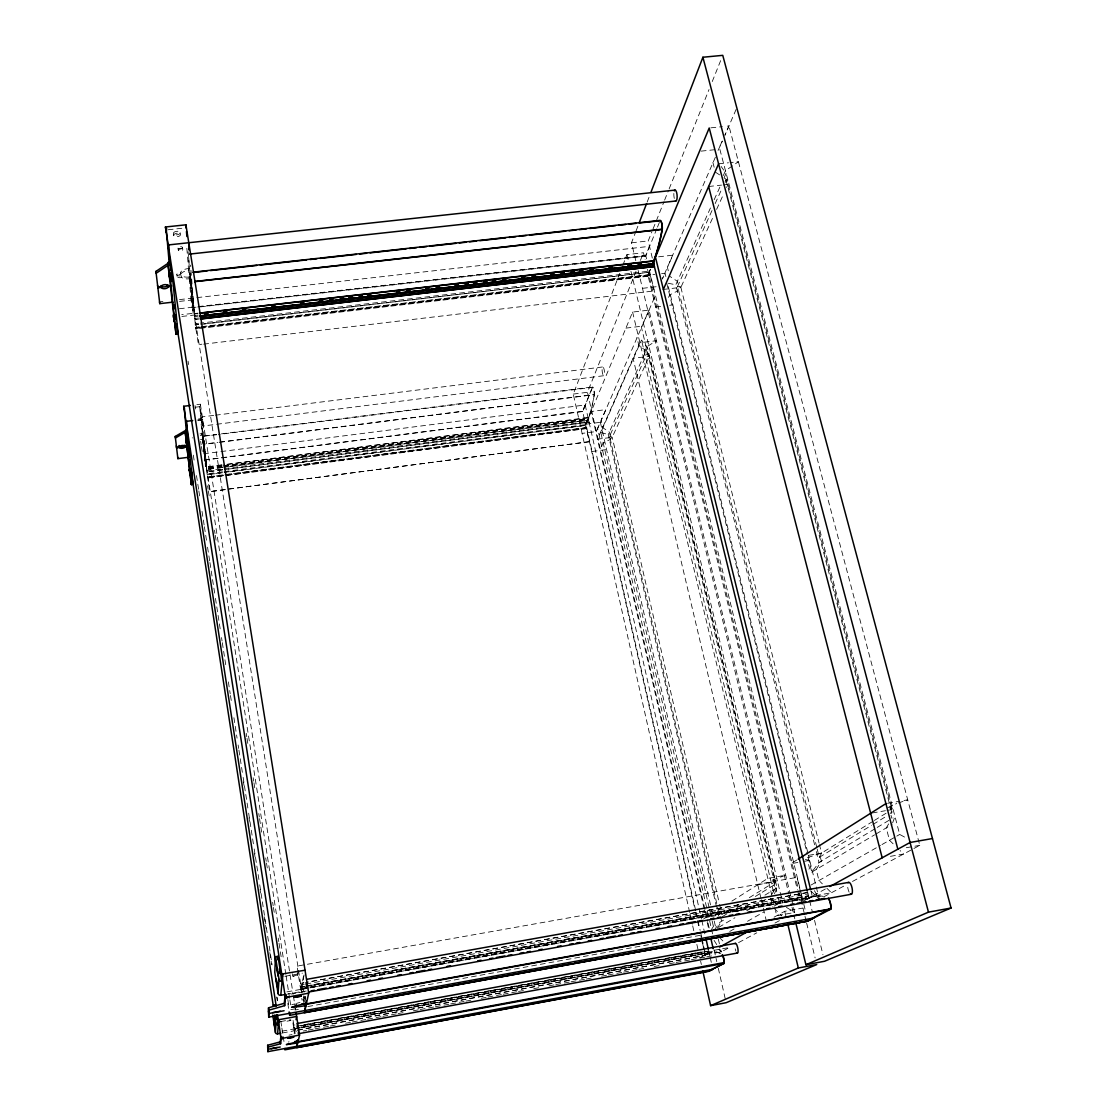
<?xml version="1.0" encoding="UTF-8"?>
<svg xmlns="http://www.w3.org/2000/svg" width="1107" height="1107" viewBox="0 0 1107 1107"><rect width="100%" height="100%" fill="white"/><g stroke="black" fill="none" stroke-linecap="round" stroke-linejoin="round"><path stroke-width="0.75" stroke-dasharray="5 3.75" d="M223.697 465.701L588.287 418.529L588.633 420.01L223.932 467.14L588.633 420.01L588.91 416.536A148.31 34.248 84.1 0 0 594.238 394.493L594.251 393.801A4.691 1.149 83.4 0 0 592.771 387.339L218.37 434.511M889.308 807.875L892.616 808.138L890.9 809.189L891.993 809.577L890.595 813.659L891.868 812.884L891.993 809.577L728.032 184.412L725.943 179.846L725.099 181.7L728.032 184.412L726.593 187.526M294.116 1026.992L294.088 1030.617M189.906 281.427L188.342 268.489L189.435 268.364L190.985 281.303L189.906 281.427L189.588 280.196L189.048 276.999L190.113 276.875L190.985 281.303M306.252 991.042L301.049 991.872L304.66 971.808M300.357 986.932L304.563 986.337L300.343 987.029M294.213 1033.938L294.822 1024.833M303.498 976.014L300.703 991.692L287.405 994.086M719.688 953.224A176.138 44.28 77 0 0 710.265 952.657L294.49 1029.026L294.13 1030.921L292.456 1019.838M305.753 997.033L304.854 1001.42A9.783 0.969 -10.5 0 0 302.336 1001.904L301.768 998.417M588.592 417.796L223.642 464.871M872.911 821.352L821.56 853.068L808.138 857.413L804.9 859.433L809.715 860.374L808.428 863.958L809.494 868.262L807.819 871.001M301.519 989.229L301.159 986.946L301.658 988.786A229.744 8.233 81 0 1 304.259 992.08M892.602 822.944L894.885 816.758L892.879 817.976M689.661 912.376L573.274 394.092L619.768 273.277M622.812 265.362L626.949 254.624L643.485 252.742L645.104 259.398M635.805 260.699L631.488 242.82L635.515 232.373M636.082 230.879L637.936 226.063M647.18 202.028L649.657 195.621M704.979 909.622L587.443 392.293L635.999 271.395M640.413 260.408L643.485 252.742M652.314 258.097L648.232 240.925L651.829 231.972M653.033 228.983L663.979 201.737M664.615 200.132L668.476 190.515M669.126 188.923L709.02 89.556M712.244 81.544L720.948 59.875M203.591 453.815L585.174 404.968L582.614 411.638L592.536 386.952L218.328 434.235M656.838 228.692L645.699 256.008L197.779 307.179M646.557 258.844L645.727 255.496L649.435 246.349L178.227 299.748M657.489 227.087L660.09 220.694M592.577 387.215L582.656 411.541L204.85 460M586.004 428.672L586.309 427.579L207.521 476.923L207.618 477.989L586.004 428.672L585.271 425.434L588.564 417.464L223.614 464.746M588.287 418.529L585.368 425.558L586.004 428.34L207.576 477.657M650.266 269.624L649.131 272.377L200.422 324.365L649.006 272.267L649.477 271.118L200.312 323.119M695.68 910.577L585.935 424.175L632.595 312.077L649.034 310.112L794.715 912.459L776.713 915.724L775.509 910.674M650.446 269.209L647.927 275.228L797.358 889.654M199.177 326.925L195.745 327.326L195.884 328.821L649.92 276.044L650.376 274.536L200.893 326.731M589.325 441.707L226.893 489.308L589.325 441.707L586.295 427.98L207.576 477.421M654.431 297.686L596.355 431.536L582.102 433.404M715.385 157.194L662.304 279.019L665.03 273.249L661.612 273.65M718.069 150.427L722.414 140.99M736.155 109.33L724.877 135.303L728.932 125.977L724.006 126.489M709.144 907.698L600.824 432.491L641.507 340.057L647.457 347.626L777.045 887.828L774.111 894.484L641.507 340.057M720.795 953.445A176.553 44.377 77 0 0 710.196 952.38L294.504 1028.611A184.108 5.3 81.1 0 1 296.164 1031.447M722.096 141.309L719.37 147.439L899.687 834.443L906.868 838.331M649.034 310.112L641.41 327.215L776.74 891.813M601.641 446.246L603.177 442.842L609.473 439.908L612.213 437.279L649.311 356.288L647.484 352.704L609.583 436.213L719.467 915.323M668.531 297.423L669.624 294.988L677.359 291.058L678.259 289.079L680.874 287.363L713.738 215.602M718.568 915.876L608.241 434.525L647.457 347.626M814.614 844.807L675.796 284.79L711.344 206.013M714.167 199.73L721.252 184.053M724.075 177.77L726.04 173.425L721.127 166.465M816.772 847.353L677.581 286.381L712.327 209.846M715.164 203.591L722.262 187.955M716.603 209.361L723.743 193.767M585.935 424.175L600.368 422.307L597.572 428.326L706.958 909.068M817.187 849.027L819.249 857.344L821.56 853.068L819.471 844.696M213.679 415.416L201.682 416.91L202.955 425.987L603.689 375.73A4.442 1.121 83.6 0 0 604.104 369.392A4.442 1.121 83.6 0 0 602.111 368.88A4.442 1.121 83.6 0 0 603.689 375.73M888.658 823.912L886.25 827.911L889.474 840.268L894.193 844.849M771.883 894.179L775.066 889.032L774.097 884.991L775.315 881.615L649.311 356.288L646.903 353.991L646.101 350.628L638.947 345.896L636.94 337.51M717.253 928.233L721.598 921.273L720.768 917.634M711.87 928.856L713.586 926.116M202.955 425.987L201.682 416.91M189.048 276.999L189.339 278.798A8.635 4.262 -6.9 0 1 181.742 277.566L181.673 277.497A3.459 1.702 -6.7 0 1 177.175 276.584A3.459 1.702 -6.7 0 1 180.399 274.287L181.078 271.506A8.635 4.262 -6.9 0 1 188.356 268.544L188.342 268.489M180.704 274.273L181.368 273.318A8.635 4.262 -6.9 0 1 188.633 270.343L186.571 244.896M714.236 930.032L720.02 922.228L725.943 918.658M808.138 857.413L811.763 872.136L819 862.533L875.72 828.327M200.478 439.465A7.099 2.892 -7.7 0 0 202.304 439.341L203.051 443.409L200.367 404.221L195.358 404.83M203.051 443.409L203.979 443.243L202.719 433.418M292.746 976.194C304.148 972.472 291.681 980.221 292.359 973.773M703.499 919.073L721.875 907.436M731.921 901.084L767.801 878.377L785.693 875.194L770.818 880.715L775.343 880.729L774.208 881.435L775.315 881.615L774.942 884.465L755.361 896.462M796.763 860.042L791.035 863.668L797.829 862.464M887.662 807.736L896.698 803.488M737.774 904.793L721.889 914.59L719.578 904.502M749.328 897.652L775.315 881.615L757.755 884.728M874.378 820.453L889.059 811.389M722.207 916.748L743.821 903.52M819.249 857.344L871.541 825.324M873.008 824.424L887.662 815.458M737.497 911.698L753.383 902.108M764.951 895.134L777.045 887.828M877.187 827.441L891.882 818.571L891.024 815.306M306.252 985.977L808.511 895.798L808.94 898.012L803.613 900.946M718.72 927.362L734.923 917.745M746.713 910.743L765.864 899.382M811.763 872.136L874.585 834.844M876.038 833.972L892.034 824.48M729.721 931.457L735.643 928.081M747.502 921.301L763.816 912.002M774.056 906.149L779.439 903.077L778.29 898.247M811.168 884.977L880.48 845.416M881.975 844.558L895.314 836.947M896.767 836.117L899.687 834.443M802.008 896.85L801.205 897.307L802.354 901.997M801.385 897.583L802.091 897.182M774.111 917.149L784.711 911.324L802.976 908.031M805.647 899.825L826.846 888.188M297.52 1030.299L704.73 955.535L709.712 952.864M807.058 899.438L810.615 897.652A217.775 67.347 75.7 0 1 822.93 896.656M704.744 955.23L709.13 952.823L708.729 951.051M701.99 938.542L705.643 954.746L721.252 951.882L729.458 947.481L713.572 950.387L699.887 957.915L698.752 952.85M738.563 942.597L756.773 932.827M774.983 923.044L781.044 919.792M823.843 896.822L844.973 885.489M852.487 881.449L912.459 849.277M913.925 848.488L919.792 845.333L728.932 125.977M301.574 989.008L810.532 897.307A218.287 67.499 75.7 0 1 824.549 896.684M898.275 802.976L907.726 799.863L901.015 801.011M189.048 277.054A8.635 4.262 -6.9 0 1 181.465 275.768L181.313 275.726A3.459 1.702 -6.7 0 1 176.885 274.785A3.459 1.702 -6.7 0 1 180.123 272.488L180.427 272.474M181.59 277.525L181.465 275.768M291.805 1004.672L295.182 1003.855M709.642 952.587L708.798 951.01L296.939 1026.48M288.29 1042.005L289.093 1041.853M303.705 1024.833L701.008 951.978M296.884 1026.217L702.765 951.937M300.966 1026.147L708.771 951.231M294.711 1028.431L712.147 951.882M281.967 1031.171L712.202 952.158M297.492 1029.994L705.228 955.272M282.437 1032.969L293.742 1030.894M303.193 1031.018L306.584 1030.396M308.272 1030.077L313.364 1029.136M315.052 1028.832L321.846 1027.587M323.535 1027.268L328.627 1026.341M330.315 1026.023L335.407 1025.096M345.578 1023.228L350.656 1022.287M352.358 1021.982L359.138 1020.737M360.84 1020.419L365.919 1019.492M367.621 1019.173L374.401 1017.928M376.089 1017.61L381.182 1016.683M382.87 1016.364L389.664 1015.119M391.352 1014.815L396.444 1013.874M398.133 1013.569L403.225 1012.628M413.395 1010.76L418.474 1009.833M420.176 1009.515L426.956 1008.269M428.658 1007.951L433.736 1007.024M435.438 1006.706L442.219 1005.46M443.907 1005.156L448.999 1004.215M450.687 1003.911L457.482 1002.665M459.17 1002.347L464.262 1001.42M465.95 1001.102L471.042 1000.174M481.213 998.293L486.291 997.365M487.993 997.047L494.774 995.802M496.476 995.497L501.554 994.556M503.256 994.252L510.036 993.007M511.725 992.688L516.817 991.761M518.505 991.443L523.597 990.516M533.768 988.648L538.86 987.707M549.03 985.839L554.109 984.898M555.811 984.593L562.591 983.348M564.293 983.03L569.372 982.103M571.074 981.784L577.854 980.539M579.542 980.235L584.634 979.294M586.323 978.989L591.415 978.048M601.585 976.18L606.678 975.239M608.366 974.935L615.146 973.69M616.848 973.371L621.926 972.444M623.628 972.126L630.409 970.881M632.111 970.576L637.189 969.635M638.891 969.331L643.97 968.39M654.14 966.522L659.232 965.581M669.403 963.713L674.495 962.786M676.183 962.467L682.964 961.222M684.666 960.918L689.744 959.977M691.446 959.672L698.226 958.427M699.928 958.109L705.007 957.168M706.709 956.863L711.787 955.922M289.01 1035.142L292.068 1034.575M290.85 1009.612L295.956 1008.685M307.857 1006.554L700.579 935.263L703.858 949.834M295.043 1010.027L298.378 1009.418M280.611 1021.567L290.795 1019.713M302.142 988.274L308.936 987.057M310.638 986.752L814.932 896.13M302.197 988.634L308.991 987.416M310.693 987.112L815.015 896.462M286.907 991.872L808.94 898.012M301.505 989.409L809.784 897.985M709.255 916.873L706.086 917.44L704.564 910.701M710.832 916.582L718.734 915.157M290.92 994.086L297.34 992.924M298.945 992.633L306.196 991.346M284.845 976.305L302.446 973.164M807.695 892.477L305.712 982.449L807.598 892.533M300.841 984.912L304.245 984.303M305.933 983.998L807.944 893.958M306.265 986.033L808.414 895.867A2.283 0.72 78 0 0 809.715 897.639M303.802 986.724L300.371 987.569L808.511 896.296M310.61 985.507L801.925 897.279M906.273 847.713L919.792 845.333L916.928 843.783M890.429 856.334L903.644 853.995L900.102 850.563M808.843 855.296L821.56 853.068L820.259 856.721L821.352 861.108L816.233 869.479L818.959 880.522L822.363 883.856M804.623 861.274L809.715 860.374M887.579 803.322L899.341 801.302M872.302 812.967L885.434 810.711M887.067 810.421L891.993 809.577M592.093 451.49L606.594 449.567M207.535 477.089L586.364 427.814M225.191 489.64L209.804 491.66L225.178 489.543M204.186 459.986L220.238 458.021M221.303 457.786L582.6 411.32L695.196 910.577M221.898 464.871L206.483 466.96L207.12 474.737L222.521 472.731M221.926 465.092L206.511 467.099L206.4 465.95A153.748 4.041 81.9 0 0 204.186 444.087L217.871 442.343M222.009 466.241L206.608 468.233L221.981 465.922M223.711 466.019L588.149 418.861M222.175 467.154L206.774 469.16L206.469 466.863M223.891 466.933L588.592 419.857M222.23 467.362L206.815 469.368L206.58 467.915M222.23 467.458L206.801 469.299M207.037 470.835L222.452 468.828M224.154 468.607L588.924 421.31M222.452 471.831L207.023 473.824L209.804 491.66M224.154 471.596L585.603 424.631M207.092 474.599L222.493 472.592M224.195 472.371L585.271 425.434L224.237 472.509M573.274 394.092L587.443 392.293M219.573 442.122L594.238 394.493M206.428 466.185A154.094 4.054 81.9 0 0 204.214 444.253L217.899 442.523M219.615 442.302L594.307 394.659A4.954 1.218 83.4 0 0 593.864 389.733A4.954 1.218 83.4 0 0 592.536 386.952M204.892 460.235L202.941 436.186L216.612 434.456M216.654 434.733L202.941 436.186M203.937 443.298L203.176 439.188L202.29 439.299L202.553 440.849A7.112 2.878 -7.7 0 1 200.713 440.987M195.123 407.238L199.744 406.656L201.626 418.557L205.473 466.587L202.526 440.738M215.395 415.194L602.914 366.929M198.527 418.944L201.626 418.557M197.724 419.927L202.733 419.304L206.58 467.984M197.849 420.66L202.802 420.037M625.925 328.115L642.074 326.164M655.648 306.957L661.903 306.224M669.707 305.283L672.835 304.909M642.489 288.332L657.669 286.547M663.37 289.425L680.874 287.363L819.055 843.022M198.596 323.313L195.164 323.714L195.247 324.835L198.471 344.747L201.889 344.194M203.619 344.139L654.209 290.933L650.279 275.2L200.962 327.395M181.839 316.45L197.918 314.609M197.973 315.094L194.541 315.481L190.556 265.099M198.153 316.076L194.79 316.823L194.5 314.997M195.04 318.442L198.471 318.041M198.651 319.093L195.233 319.646L198.665 319.245M195.247 324.835L198.679 324.434L195.289 324.974L194.251 312.229A189.491 5.743 82.1 0 0 191.262 281.87M195.759 327.561L199.218 327.202M200.907 326.966L650.432 274.813M195.814 327.852L199.246 327.451M200.948 327.243L654.777 274.439M195.814 327.99L199.246 327.589M195.828 328.392L199.26 327.99M200.976 327.797L649.92 275.629M159.505 301.879L162.909 301.491M179.542 301.395L191.068 300.094L193.158 313.35L181.756 314.651M179.348 308.756L196.493 306.791M198.208 306.597L645.727 255.496M196.05 307.22L192.576 307.497L196.064 307.372M197.766 307.026L645.755 255.855M658.623 256.81L672.876 255.177L667.41 267.257L668.517 271.727M197.779 313.143L194.375 313.682L194.777 316.685M197.835 313.419L194.362 313.544M631.488 242.82L648.232 240.925M168.126 229.758L183.471 228.111M708.618 186.502L721.556 185.104M723.175 184.938L728.032 184.412L726.718 182.793L727.852 180.316L722.636 177.009L725.472 170.713L738.411 161.733L730.15 162.604M718.595 163.836L728.503 162.784M701.132 151.133L715.592 149.625M710.86 127.831L722.359 126.655M668.185 283.254L675.796 284.79M600.824 432.491L608.241 434.525M677.581 286.381L680.874 287.363L678.259 284.886L677.373 281.303L669.624 276.21M609.583 436.213L612.213 437.279L719.19 902.828M786.385 907.339L794.715 912.459M715.426 172.166L719.744 174.961M826.901 888.312L831.426 892.754L812.261 896.2L811.044 891.232M810.767 890.886L818.073 898.068M773.848 908.044L781.805 915.918M719.342 937.38L723.84 941.877M719.052 949.668L721.252 951.882L720.491 948.519M714.084 940.383L718.568 947.564M719.467 949.003L721.252 951.882M814.42 890.692L819.291 899.271L808.47 855.337M189.823 272.875L190.044 273.692M725.943 179.846L891.868 812.884M189.947 273.235L192.618 307.774M712.88 162.397L714.997 170.533M816.274 851.518L819 862.533M665.03 273.249L665.861 276.598M668.324 286.575L808.055 853.663M666.649 282.935L807.307 854.051M807.653 892.228L812.192 911.282M814.544 920.346L822.958 954.718M649.408 270.578L803.405 902.579M803.807 904.253L806.256 914.313M800.555 892.104L797.068 877.339L297.036 966.107L301.09 992.259L301.713 989.132A229.204 8.219 81 0 1 304.314 992.439M800.956 893.736L801.759 897.002M649.006 272.267L649.92 276.044M647.54 269.388L798.479 889.585M798.894 891.26L804.595 914.673M804.997 916.347L806.2 921.328M806.616 922.989L815.112 957.915M797.746 891.273L800.112 901.029M638.158 270.454L788.793 893.889M789.194 895.563L791.63 905.637M792.031 907.311L794.798 918.796M626.949 254.624L628.541 261.294M630.948 271.298L782.691 902.925M784.711 911.324L786.717 919.654M632.595 312.077L775.108 908.985M770.638 898.206L772.714 906.924M760.91 898.054L633.079 358.308L649.311 356.288L648.093 355.236L648.868 353.534L644.246 351.473L646.184 347.141L656.437 340.721L639.915 342.741L597.489 439.216L612.213 437.279L610.054 435.176L609.348 432.09L602.886 427.786L601.129 420.093L605.861 409.632L591.207 411.513L704.177 909.013M761.298 899.714L766.431 921.37M600.368 422.307L711.275 908.169M711.566 909.442L713.96 919.931M714.25 921.162L715.717 927.624M718.305 938.944L720.145 947.025M709.518 909.387L711.441 917.8M712.147 920.858L713.877 928.496M707.331 910.757L709.255 919.17M709.629 920.803L712.59 933.865M705.353 911.31L707.65 921.411M708.037 923.1L709.186 928.136M714.153 950.027L715.302 955.078M716.049 958.358L716.796 961.651M718.291 968.21L725.749 1001.06M707.207 922.38L708.715 928.967M585.174 404.968L698.752 906.951M699.14 908.639L701.423 918.755M701.81 920.429L705.228 935.595M708.66 950.761L709.808 955.811M710.196 957.486L711.331 962.55M696.054 912.251L700.164 930.447M700.523 932.066L701.63 936.923M695.583 912.265L699.389 929.133M700.911 935.872L702.046 940.936M702.433 942.624L703.941 949.377M704.329 951.051L706.224 959.492M703.858 951.66L704.73 955.535M690.035 914.064L692.304 924.179M692.691 925.867L693.826 930.932M696.857 944.423L698.365 951.162M700.62 961.208L701.354 964.488M203.093 436.891L203.176 437.334M303.775 995.816L304.411 998.998M305.283 996.923L305.629 998.777M190.003 273.401L190.155 274.301M203.148 437.113L203.273 437.888M190.127 274.052L190.279 275.048M203.259 437.694L203.384 438.538M190.266 274.84L190.418 275.906M305.117 996.591L305.504 999.04M203.37 438.386L203.508 439.271M188.356 268.544L188.633 270.343M302.045 992.522L191.829 298.212L190.113 276.875M303.083 999.081L303.609 1002.361M180.178 232.719A3.404 1.757 -6.5 0 1 175.224 234.781A3.404 1.757 -6.5 0 1 174.961 231.737A3.404 1.757 -6.5 0 1 180.178 232.719L180.483 234.587A3.404 1.757 -6.5 0 1 175.529 236.649A3.404 1.757 -6.5 0 1 175.266 233.619A3.404 1.757 -6.5 0 1 180.483 234.587M182.517 247.636A2.283 1.162 -6.6 0 1 179.196 249.006A2.283 1.162 -6.6 0 1 179.03 246.999A2.283 1.162 -6.6 0 1 182.517 247.636L182.807 249.518A2.283 1.162 -6.6 0 1 179.486 250.888A2.283 1.162 -6.6 0 1 179.32 248.895A2.283 1.162 -6.6 0 1 182.807 249.518M297.451 972.859L297.838 975.281M177.978 248.134L178.269 250.016M200.367 404.221L293.147 994.28M293.41 995.982L295.569 1009.639M173.398 233.452L173.702 235.321M176.843 274.564L177.12 276.376M201.82 433.529L202.069 435.106A7.112 2.878 -7.7 0 0 200.242 435.438M285.855 974.34L204.352 453.718L203.176 439.188M286.132 976.042L289.605 998.21M289.868 999.912L290.671 1005.031M293.064 1020.363L295.14 1033.62M294.116 1027.019L294.407 1028.887M190.418 275.74L190.57 276.861M188.079 361.173L188.619 364.59M195.026 405.563L195.552 408.967M200.616 441.402L201.156 444.82M201.419 446.522L202.221 451.656M207.549 485.793L208.088 489.211M208.351 490.913L209.154 496.033M214.495 530.17L215.021 533.588M215.284 535.29L216.086 540.41M246.224 733.304L246.764 736.722M247.027 738.438L248.093 745.26M253.157 777.695L253.697 781.113M253.96 782.815L254.762 787.935M258.761 813.548L259.301 816.952M259.564 818.668L260.629 825.49M260.892 827.192L261.695 832.326M265.694 857.925L266.233 861.343M266.496 863.045L267.299 868.165M272.64 902.302L273.166 905.72M273.429 907.422L274.232 912.555M278.231 938.155L278.77 941.573M279.033 943.275L280.099 950.11M280.362 951.812L281.164 956.932M287.834 999.607L289.176 1008.145M287.806 1003.412L288.872 1010.234M203.494 439.161L204.117 443.492M193.324 455.129L194.112 460.249M196.493 475.595L198.596 489.225M198.859 490.941L199.647 496.047M202.014 511.392L204.131 525.036M204.394 526.738L205.445 533.56M205.708 535.262L206.497 540.382M207.549 547.204L209.666 560.834M209.929 562.55L210.98 569.372M211.243 571.074L212.295 577.896M212.558 579.598L213.609 586.419M213.886 588.121L215.201 596.645M215.464 598.347L216.515 605.169M216.778 606.871L217.83 613.693M218.093 615.395L219.144 622.217M219.407 623.919L220.473 630.741M221.525 637.563L222.05 640.981M222.313 642.683L224.679 658.028M224.942 659.73L226.008 666.552M228.374 681.898L230.214 693.826M230.477 695.542L231.543 702.35M233.909 717.696L237.064 738.161M238.13 744.983L238.655 748.387M238.918 750.089L242.862 775.675M243.139 777.377L244.19 784.199M244.453 785.901L245.505 792.723M245.768 794.425L248.397 811.473M248.66 813.175L249.725 819.996M249.988 821.712L251.04 828.52M251.303 830.236L253.932 847.284M254.195 848.986L255.26 855.808M255.523 857.51L256.575 864.332M256.838 866.034L257.889 872.856M258.152 874.558L259.467 883.082M259.73 884.797L262.11 900.129M262.373 901.845L263.424 908.667M263.687 910.369L268.959 944.465M269.222 946.167L272.114 964.93M277.124 997.324L277.649 1000.728M280.818 1021.194L281.607 1026.3M281.87 1028.016L282.922 1034.837M283.184 1036.539L283.987 1041.645M243.457 782.012L243.997 785.43M248.992 817.838L249.532 821.256M254.527 853.663L255.067 857.081M260.062 889.488L260.602 892.892M264.282 916.776L265.334 923.612M265.597 925.314L266.137 928.718M269.817 952.601L270.869 959.423M271.132 961.139L271.658 964.543M276.667 996.964L277.193 1000.368M190.57 276.75L191.165 281.081M304.051 1000.783L303.567 996.867M204.089 443.381L204.214 444.253M191.151 280.957L191.29 282.064A189.92 5.756 82.1 0 1 194.292 312.506M304.771 996.646L304.978 998.389M188.079 251.621L189.435 268.364M189.311 278.66L191.068 300.094M199.744 406.656L202.069 435.106M188.66 257.336L193.158 313.35M674.315 198.416A5.48 1.619 85.7 0 1 673.886 192.964M849.111 892.117A6.13 2.076 77.7 0 1 847.63 886.209M296.385 1003.44A9.783 0.969 -10.5 0 1 299.983 1002.43M594.307 394.659A148.656 34.331 84.1 0 1 588.966 416.758M192.314 437.998A2.851 1.149 -7.6 0 1 192.383 437.68M200.007 433.902A7.099 2.892 -7.7 0 1 201.834 433.57M735.92 951.148A4.954 1.342 78.2 0 1 735.2 948.824M294.545 1028.901A183.679 5.286 81.1 0 1 296.206 1031.738M300.606 983.362L303.996 982.795L300.606 983.362M589.187 422.182L224.32 469.631L589.187 422.182M287.004 1021.166L290.975 1020.488L287.004 1021.166M222.604 469.755L207.189 471.845L222.604 469.852"/><path stroke-width="1.5" d="M281.787 1036.539L280.804 1036.927L280.292 1041.839L267.686 1045.243L267.866 1051.65L712.853 969.289L708.895 971.296L284.845 1049.837L285.039 1048.467M286.063 995.11L285.094 995.58L284.291 1003.288L268.544 1007.827L268.738 1017.125L813.839 917.994L807.902 921.01L289.674 1015.354L289.148 1011.936M267.866 1051.65L267.686 1045.243M268.738 1017.125L268.544 1007.827M275.505 956.752L279.019 979.377A2.491 2.435 -54.8 0 0 281.898 981.328L278.009 956.31L275.505 956.752L274.771 972.25L278.065 993.463A2.339 2.283 -57 0 0 280.763 995.276L285.744 994.39M199.91 316.09L653.822 263.853L654.237 259.495A181.465 47.933 86.1 0 0 662.194 229.218L662.235 228.333A5.743 1.647 85.3 0 0 660.367 220.763L639.5 222.977M277.815 959.755L278.009 956.31M280.818 1033.26L277.594 1033.855A1.91 1.854 -61.6 0 1 275.408 1032.374L276.03 1023.283L274.757 1015.008M278.065 993.463L279.019 979.377M277.843 1025.331L278.286 1019.81L296.634 1016.461L296.053 1019.713M281.413 980.373L281.925 974.035L304.937 970.23M277.594 1033.855L278.549 1022.121L279.601 1021.803M280.763 995.276L282.825 974.257M280.237 1047.014L271.118 1048.772M267.977 1047.139L280.583 1043.735L281.109 1038.892L277.497 1014.69M284.112 1010.733L268.821 1013.5L268.475 1011.051M268.904 1010.165L284.665 1005.654L285.481 998.03L165.427 226.99L185.921 224.818L308.701 993.145L306.445 1003.509L305.214 1003.731A9.783 0.955 -10.5 0 0 296.745 1005.765L291.625 1007.287L296.579 1006.775A9.783 0.955 -10.5 0 0 304.785 1005.765L306.002 1005.53L305.615 1002.997M283.143 1038.518L281.136 1038.601L299.554 1035.045L296.095 1013.043M288.041 997.573L285.523 997.573L308.701 993.145M289.674 1015.354L289.965 1013.265M809.286 919.931L830.803 908.155A6.448 2.103 77.7 0 0 828.423 898.566M297.838 1041.3L296.814 1047.665L708.784 971.047L722.497 963.948M828.423 898.261A6.794 2.214 77.7 0 1 830.803 909.193L807.736 921.093L304.425 1012.725L306.058 1003.233M297.119 1046.24L297.52 1040.912M299.554 1035.045L298.115 1041.673L297.797 1039.653M304.909 1010.553L306.002 1005.53M168.375 247.359L168.914 244.453M166.673 228.485L166.036 231.944M639.168 222.867L646.571 203.633M650.888 192.41L702.903 57.246L722.76 55.35L951.065 908.017L824.563 961.263L805.91 964.737L795.601 922.076M652.48 263.853L653.739 260.809L199.509 313.087M653.13 262.76L653.753 263.992L199.924 316.228M663.37 289.425L718.595 163.836M285.481 998.03L288.097 997.116M166.244 228.858L169.163 262.719M281.109 1038.892L283.184 1038.228M184.315 407.501L186.35 431.647L175.473 437.985L175.238 436.449L186.114 430.111L186.35 431.647M186.543 420.702L188.328 445.152M186.322 420.826L186.087 423.137M272.682 1012.656L280.334 1011.258M281.856 974.617L282.506 974.354M172.941 302.142L159.768 303.636L155.935 271.409L169.053 262.608M169.343 264.421L156.212 273.235L155.935 271.409M798.189 859.129L885.904 803.613M719.578 947.094L748.36 931.291M829.863 886.527L910.092 842.469L932.454 838.539M722.594 955.078A5.549 1.453 78.3 0 1 724.103 963.422L708.784 971.047M710.597 1005.64L798.327 967.988L816.731 964.557L726.123 1002.707L710.597 1005.64L702.834 971.074M805.91 964.737L928.469 912.154L951.065 908.017M297.838 1042.96L286.339 1044.607L297.133 1041.853L724.075 962.592A5.258 1.384 78.3 0 0 722.276 954.732M298.461 1033.703L737.553 953.002M297.963 1042.144L724.103 963.422M306.072 1012.061L571.378 963.74M574.713 963.159L807.736 921.093M296.911 1023.574L735.325 943.372M311.067 990.848L314.457 990.239M317.861 989.63L326.357 988.094M329.761 987.486L333.165 986.877M336.57 986.268L339.974 985.645M348.47 984.123L351.874 983.5M367.178 980.747L370.568 980.138M379.078 978.602L382.482 977.993M397.787 975.239L401.177 974.63M409.687 973.095L413.077 972.486M416.481 971.863L424.991 970.341M428.381 969.718L431.785 969.109M447.09 966.356L450.494 965.747M477.698 960.848L481.102 960.226M489.598 958.704L493.002 958.081M496.406 957.472L504.903 955.95M508.307 955.327L511.711 954.718M520.207 953.182L523.611 952.573M527.015 951.965L530.405 951.356M538.915 949.82L542.305 949.211M557.61 946.443L561.014 945.835M569.524 944.313L572.914 943.69M576.318 943.081L579.722 942.472M588.218 940.936L591.622 940.327M600.119 938.791L603.523 938.183M606.927 937.574L615.423 936.038M618.827 935.429L622.231 934.806M630.727 933.284L634.131 932.675M637.535 932.052L640.939 931.444M656.243 928.69L659.634 928.081M668.144 926.545L671.534 925.936M680.044 924.4L683.448 923.792M686.838 923.183L695.348 921.647M698.752 921.038L702.142 920.415M710.652 918.893L714.043 918.27M717.447 917.661L720.851 917.053M729.347 915.517L732.751 914.908M736.155 914.299L739.559 913.676M748.055 912.154L751.459 911.545M766.764 908.778L770.168 908.169M778.664 906.633L782.068 906.024M790.564 904.502L793.968 903.879M797.372 903.27L805.868 901.735M809.272 901.126L812.676 900.517M816.067 899.908L824.577 898.372M308.922 991.983L851.504 894.221M273.235 1005.073L275.228 1004.713M306.141 1003.938L830.693 908.875M306.21 1004.298L830.803 909.193M306.902 979.294L848.529 882.39M294.573 1041.632L296.579 1041.258L296.856 1043.154L296.551 1041.092M191.373 484.603L193.116 484.382L187.014 432.131A1.785 1.619 0.2 0 0 185.423 433.93L191.373 484.603L185.423 433.93M176.566 447.366L179.389 447.007A2.837 1.135 -7.4 0 1 182.074 445.526A2.837 1.135 -7.4 0 1 185.007 446.301L187.803 445.941M187.844 446.412L185.049 446.758A2.823 1.135 -7.4 0 1 182.378 448.252A2.823 1.135 -7.4 0 1 179.445 447.477L176.622 447.837L176.331 445.844M187.72 448.916L189.56 448.695M177.66 457.136L177.881 458.644L189.186 457.191M186.018 421.393L192.701 420.549M183.762 407.016L183.679 406.283L190.362 405.453M204.767 313.821L208.199 313.433M223.6 311.662L227.032 311.261M242.433 309.49L245.865 309.102M271.547 306.155L274.965 305.753M300.647 302.806L304.079 302.405M319.48 300.634L322.912 300.246M329.748 299.457L333.179 299.07M340.029 298.281L343.447 297.88M348.58 297.299L352.012 296.897M358.862 296.109L362.28 295.721M367.413 295.126L370.845 294.739M396.527 291.778L399.945 291.39M406.795 290.601L410.227 290.214M425.628 288.443L429.059 288.041M435.909 287.253L439.327 286.865M454.742 285.094L458.16 284.707M465.009 283.918L468.427 283.517M473.575 282.935L476.992 282.534M483.842 281.745L487.26 281.358M492.407 280.763L495.825 280.375M502.675 279.587L506.093 279.185M521.508 277.414L524.926 277.027M531.775 276.238L535.207 275.851M550.608 274.079L554.04 273.678M560.889 272.889L564.307 272.502M571.157 271.713L574.575 271.326M579.722 270.731L583.14 270.329M589.989 269.555L593.407 269.153M608.822 267.382L612.24 266.995M627.655 265.223L631.073 264.822M637.923 264.033L641.354 263.646M199.869 315.882L653.67 263.66M200.187 317.847L654.126 265.528M200.367 318.899L654.472 266.51L200.381 319.051M176.013 334.342L178.144 334.093L172.872 281.22L169.8 261.57A2.186 1.923 2.5 0 0 167.849 263.674L176.013 334.342L170.616 281.469L167.849 263.674M199.551 313.226L653.808 261.058M170.616 281.469L172.872 281.22M194.694 281.482L662.194 229.218M194.735 281.676L662.277 229.398A6.061 1.744 85.3 0 0 661.806 223.323A6.061 1.744 85.3 0 0 660.049 220.376L193.213 272.156M157.844 287.1L161.276 286.713A3.432 1.674 -6.4 0 1 164.5 284.665A3.432 1.674 -6.4 0 1 168.098 285.952L171.488 285.564M171.557 286.256L168.167 286.63A3.432 1.674 -6.4 0 1 164.943 288.678A3.432 1.674 -6.4 0 1 161.345 287.391L157.914 287.778L157.568 285.302M193.255 272.488L206.995 270.966M210.427 270.592L256.769 265.445M260.2 265.057L306.542 259.924M309.974 259.536L316.837 258.775M320.269 258.401L356.302 254.402M359.733 254.015L366.611 253.254M370.042 252.88L406.075 248.881M409.507 248.494L416.384 247.733M419.816 247.359L426.679 246.598M430.111 246.211L455.849 243.36M459.28 242.973L466.144 242.212M469.589 241.838L476.453 241.077M479.885 240.689L505.622 237.839M509.054 237.452L515.917 236.69M519.349 236.317L526.226 235.556M529.658 235.168L565.691 231.169M569.123 230.796L576 230.021M579.431 229.647L586.295 228.886M589.727 228.499L615.464 225.648M618.896 225.261L625.759 224.5M629.205 224.126L636.068 223.365M189.311 254.126L675.907 201.004M675.062 190.086L168.236 244.951L170.658 269.983M277.179 1047.485L267.922 1049.298L267.645 1047.333M702.903 57.246L928.469 912.154M168.375 247.567L168.43 247.138M897.832 849.207L709.213 127.997L655.455 257.17L810.628 889.571M708.618 186.502L882.182 857.8M653.144 261.46L807.252 891.135M787.506 922.989L798.327 967.988M710.957 938.861L713.199 948.741M706.003 938.957L708.369 949.474M187.221 447.339L186.405 441.61L186.723 444.17M297.216 1024.736L297.797 1028.195M279.545 968.293L280.417 973.897M172.18 279.78L172.401 280.86L172.111 278.258M277.137 1019.063L276.432 1014.552M280.237 973.828L279.49 968.985M306.085 983.597L306.362 985.216M306.03 1001.019L306.445 1003.509M276.57 1014.718L277.234 1019.201M304.425 1003.454L304.785 1005.765L304.439 1003.412A9.783 0.969 -10.5 0 1 301.948 1003.869M296.15 1004.45L296.524 1006.761M188.757 445.401L189.048 447.103L188.84 445.277M274.702 1015.825L274.827 1016.641M285.814 995.193L286.201 997.642M166.078 229.052L166.368 230.934M285.606 995.276L285.98 997.725M165.939 229.246L166.133 231.335M282.23 974.451L282.603 976.886M285.426 995.345L285.661 997.864M284.291 1003.288L284.665 1005.654M176.553 323.894L276.169 965.733M274.785 1017.25L275.297 1020.142L274.55 1015.617M168.167 286.63L167.89 284.845A3.432 1.674 -6.4 0 1 164.666 286.879A3.432 1.674 -6.4 0 1 161.069 285.606L161.345 287.391M279.006 1019.921L279.31 1021.872M184.177 407.625L184.412 409.216M278.743 1019.99L279.047 1021.941M281.372 1036.664L281.51 1038.67M184.066 407.763L184.219 409.493M186.142 420.964L186.377 422.556M278.535 1020.059L278.839 1022.01M281.067 1036.761L281.261 1038.781M183.679 406.283L276.183 1006.166M276.778 1014.773L278.327 1024.833A2.006 1.951 -60.7 0 1 276.03 1023.283M280.292 1041.839L280.583 1043.735M190.916 470.018L273.374 1006.401M272.765 1015.091L275.408 1032.374M184.827 445.249L185.049 446.758M176.151 319.743L175.501 314.762L176.207 319.148M159.505 301.879L159.768 303.636M179.154 445.484L179.445 447.477M171.986 277.331L171.377 273.706L171.793 277.234M188.744 444.544L188.232 441.375L188.647 444.696M169.745 277.58C171.031 287.986 168.278 266.912 169.579 277.483M186.917 444.779L187.235 447.311M297.645 1039.75L297.783 1040.746M188.716 248.438L188.923 249.919M297.755 1040.566L297.88 1041.507M298.35 1031.945L298.516 1033.758M175.238 436.449L177.881 458.644M171.004 272.46L171.53 277.622M174.297 305.145L174.657 308.742M188.716 448.21L189.006 451.974M189.892 459.958L190.183 463.542M165.427 226.99L165.552 228.111M185.921 224.818L186.197 228.167M186.46 231.515L186.875 236.538M188.785 242.724L189.339 249.615M674.315 190.902A5.48 1.619 85.7 0 1 677.027 194.666A5.48 1.619 85.7 0 1 675.478 200.851M662.277 229.398A181.88 48.044 86.1 0 1 654.306 259.744M173.398 317.418A2.062 1.827 1.9 0 1 174.463 315.606M848.087 882.846A6.13 2.076 77.7 0 1 852.099 888.077A6.13 2.076 77.7 0 1 850.356 893.916M184.758 445.554A2.823 1.135 -7.4 0 1 181.769 446.771A2.823 1.135 -7.4 0 1 179.209 445.955M189.172 470.24A1.702 1.55 -0.4 0 1 189.85 468.801M735.048 943.704A4.954 1.342 78.2 0 1 737.802 948.173A4.954 1.342 78.2 0 1 736.778 952.67M173.37 314.997L174.339 321.791L173.37 314.997M293.687 997.407L301.187 996.162L293.687 997.407M287.654 1038.228L293.632 1037.19L287.654 1038.228M276.875 967.919L278.078 975.848L276.875 967.919M276.252 979.349L277.387 986.877L276.252 979.349M273.927 1021.166L274.854 1027.268L273.927 1021.166M191.054 469.271L191.76 474.405L191.054 469.271M189.297 469.506L190.044 474.82L189.297 469.506M297.133 1041.853L297.022 1041.106L297.133 1041.853"/></g></svg>
